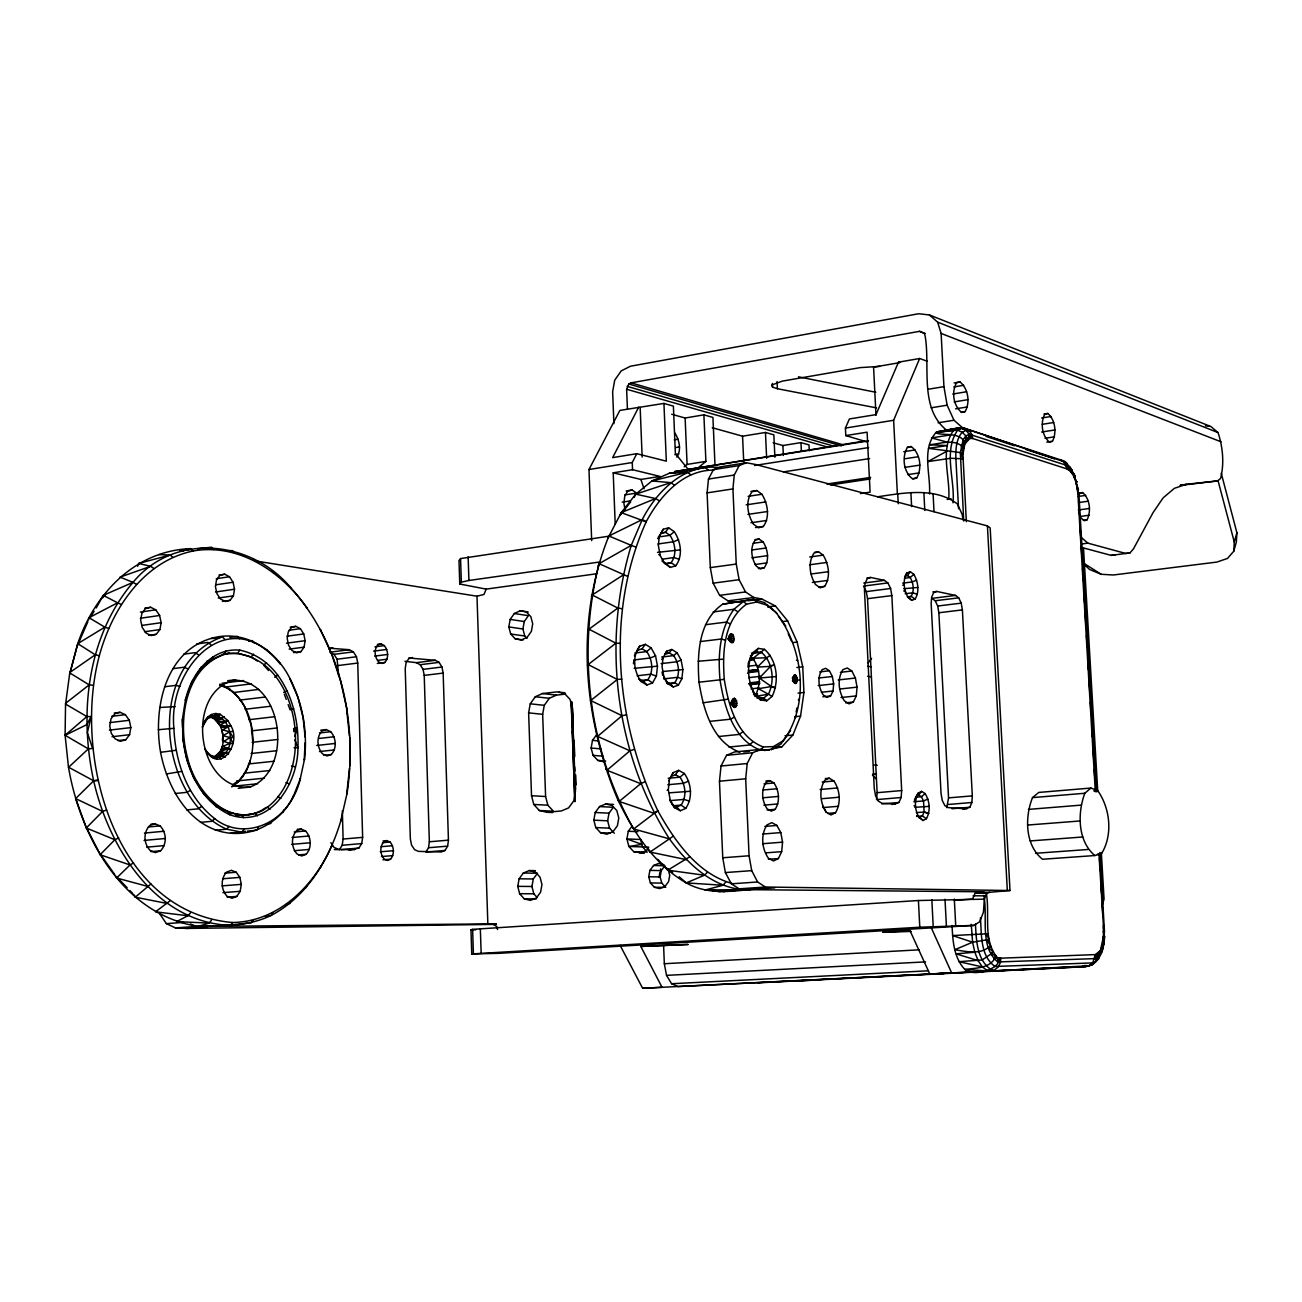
<?xml version="1.0" encoding="UTF-8"?>
<svg xmlns="http://www.w3.org/2000/svg" width="1302" height="1302" viewBox="0 0 1302 1302"><rect width="100%" height="100%" fill="white"/><g stroke="black" fill="none" stroke-linecap="round" stroke-linejoin="round"><path stroke-width="1.5" d="M713.431 889.673L718.948 891.707L757.455 888.55C733.644 891.382 708.272 895.402 686.252 882.902C654.336 864.398 633.602 832.336 617.88 799.851C582.938 717.369 574.898 620.094 608.864 535.985L642.228 519.612C657.005 490.577 685.861 462.194 721.064 467.857M731.398 889.819L723.505 891.577L741.473 889.624C710.599 885.848 686.935 862.949 669.423 838.862L633.667 828.967C588.52 749.561 576.819 652.025 599.066 563.685L631.258 545.359L642.228 519.612L646.28 521.581C659.854 496.257 682.932 469.778 713.968 470.103M783.397 740.822C810.593 703.34 802.976 646.297 775.048 611.289M1094.803 855.544C1077.551 840.962 1077.389 813.115 1084.81 793.26L1090.881 788.052L1097.716 790.591C1110.215 808.379 1113.129 834.989 1101.427 853.835L1094.803 855.544L1042.511 859.255C1024.951 845.177 1024.707 817.168 1032.502 797.621L1038.768 792.43L1090.881 788.052M911.205 931.451L882.789 932.281L910.017 930.686L929.807 974.026L1085.543 966.654L1091.987 964.896C1101.134 958.711 1104.21 947.547 1104.552 936.968L1103.526 936.138L1098.66 958.874L1091.987 964.896L1085.543 966.654L757.976 982.831M305.091 742.84L304.229 760.075L304.538 759.147C307.581 731.529 302.796 703.096 289.793 678.456L297.898 697.254L303.138 717.76L305.091 737.078M733.075 883.781C697.677 874.26 674.973 841.369 657.949 811.016L657.803 810.674C615.667 721.926 605.17 612.917 646.15 521.874L646.28 521.581M651 852.452L648.315 849.701L650.04 852.061L669.423 838.862C614.951 753.126 601.947 642.228 631.258 545.359L608.864 535.985L607.774 538.523L621.233 512.614L635.75 494.142L651.928 480.959L669.309 473.277L705.033 467.288L708.06 469.908M1078.609 512.191L1081.132 518.017L1084.257 520.784L1087.154 519.758C1091.19 511.247 1090.051 498.861 1082.613 492.579L1078.87 493.1M1084.029 564.271L1089.611 569.479L1101.15 574.28L1113.308 574.996L1216.865 562.073L1227.477 558.444L1233.775 551.234L1234.296 542.039L1236.9 532.746L1221.227 473.179M1236.9 532.746L1236.363 541.957L1233.775 551.234M292.82 797.687L300.436 778.482C292.885 810.609 264.518 836.177 230.568 833.231C190.304 829.472 167.388 788.312 160.585 752.296C153.083 710.16 164.377 652.107 211.038 638.468C244.125 628.459 276.561 650.072 290.492 679.693M293.422 795.766C280.483 825.403 241.277 840.067 214.732 818.649C187.342 797.345 175.233 762.028 173.898 728.306C167.698 666.852 229.51 601.28 280.158 663.906L279.181 662.23M1047.801 413.45L1044.741 414.231C1040.282 422.922 1041.828 435.682 1049.445 442.127L1052.472 441.264C1056.866 432.589 1055.32 419.928 1047.801 413.45L1044.009 414.052M984.328 899.161L983.449 912.197L979.641 921.8L973.863 925.397L498.389 953.357L471.747 953.943L470.966 929.742L472.61 929.351L918.415 900.512L984.328 899.161L986.916 893.335L989.78 892.277L1010.01 890.519L990.171 527.88L987.421 525.91L755.681 464.505L746.42 462.763L720.771 466.816L713.431 469.631L708.467 479.071L707.1 492.872L710.306 567.607L713.154 583.166L719.632 595.34L727.948 600.84L736.004 602.289L741.945 601.524M962.91 809.193L969.86 807.273L971.845 802.504L972.317 795.88L962.39 609.889L961.218 603.135L958.711 597.846L955.538 595.421L936.805 591.45L932.834 591.954M946.733 807.647L948.556 797.882L938.872 612.754L937.7 606.032L935.178 600.759L931.972 598.367L955.538 595.421M331.831 845.877L332.401 844.184C315.296 884.693 279.002 921.783 232.586 922.516L230.584 925.397C155.28 922.597 108.733 847.293 93.679 780.809C78.983 713.431 87.071 636.385 133.032 582.368C174.126 532.29 250.391 539.842 290.265 587.169C340.05 642.195 358.017 720.934 347.064 793.325L340.717 821.025L341.157 819.674C329.845 858.213 307.793 896.004 271.304 915.355C248.617 926.373 222.919 926.292 198.246 926.373C122.567 914.704 80.171 836.405 68.485 767.155L93.679 780.809L98.008 780.63M232.586 922.516C112.949 912.132 72.912 754.004 99.343 655.703C111.939 609.206 143.09 561.536 193.103 551.006C239.015 542.804 281.981 572.115 307.272 608.311L306.361 606.83M960.03 381.958L956.563 382.723C951.323 391.853 953.308 405.785 961.673 412.441L965.124 411.611C970.299 402.448 968.314 388.663 960.03 381.958L954.106 382.951M760.156 698.523L763.704 698.1L768.424 694.21C774.869 680.962 773.111 662.506 761.654 652.53L756.169 651.7L751.4 655.476L748.292 663.141L747.983 667.161M751.4 655.476L752.881 652.644L758.269 648.38L764.469 649.34C777.375 660.635 779.361 681.434 772.102 696.407L766.78 700.802L760.58 700.037L754.737 694.21L749.203 683.583L759.375 682.411M919.847 817.265L922.386 815.931L924.094 811.992L923.525 800.942L921.409 796.759L918.707 795.083L916.152 796.385L918.236 793.048L921.588 791.356L925.12 793.569C929.726 800.974 930.718 810.967 926.406 818.73L923.069 820.488L917.129 815.622L923.069 820.488M754.737 694.21C747.885 681.63 746.046 665.599 752.881 652.644M919.521 818.34C914.867 810.902 913.858 800.828 918.236 793.048M911.188 446.553L907.364 447.546C901.619 457.181 903.539 472.349 912.865 479.087L916.673 478.013C922.304 468.362 920.4 453.356 911.188 446.553L907.364 447.156M891.837 804.473L898.917 802.488L901.13 797.508L901.684 790.558L891.854 595.6L890.601 588.504L887.883 582.938L884.4 580.366L870.712 577.47L866.937 577.958M906.973 572.88C902.335 580.415 903.946 590.359 908.243 597.699L911.791 600.32L915.127 599.099C919.684 591.564 918.105 581.717 913.858 574.377L910.326 571.708L906.973 572.88L904.923 576.395L907.478 575.517L910.326 571.708M213.333 757.748C239.031 759.147 233.904 710.501 209.589 716.344M887.883 582.938L863.535 586.079L866.286 591.613L867.539 598.676L877.125 792.69L876.555 799.607L901.13 797.508M856.293 695.919L857.042 687.147L855.414 678.049L851.85 671.018L847.26 667.959L842.882 669.684C836.942 679.123 838.618 691.753 844.396 700.883L849.002 703.877L853.347 702.038L856.293 695.919L840.962 697.547M235.613 679.709C183.728 690.988 196.309 791.518 250.13 787.059C296.335 769.124 281.623 672.32 227.704 680.702M750.326 655.834C760.71 665.859 761.833 684.12 754.883 696.489L768.424 694.21L772.102 696.407M823.059 806.312L826.233 812.236L830.985 814.971L835.477 812.773C841.304 803.106 840.034 790.265 833.964 781.005L829.228 778.189L825.338 778.531M833.036 691.004L833.671 683.892L832.336 676.503L829.407 670.79L825.647 668.3L822.05 669.716C817.151 677.333 818.519 687.619 823.238 694.991L827.03 697.433L830.611 695.968L833.036 691.004L821.432 692.257M818.486 551.722L813.978 553.138C807.663 562.497 809.779 575.305 815.459 584.484L820.195 587.837L824.671 586.339C830.871 576.965 828.788 564.303 823.189 555.157L818.486 551.722L814.629 552.26M108.75 628.492L104.844 627.157L77.746 643.66L69.787 673.736L77.746 643.66C94.623 593.663 135.099 550.681 190.548 548.647L193.103 551.006M769.921 780.63L766.015 782.372C760.873 790.33 761.93 801.251 767.203 808.884L771.289 811.162L775.162 809.356C780.223 801.397 779.182 790.591 773.974 782.958L769.921 780.63L765.918 780.988M792.397 680.686L795.473 683.615L797.556 679.498L795.066 674.729L792.267 678.114M781.672 851.654L782.567 842.166L780.809 832.596L776.887 825.452L771.809 822.636L766.927 824.963C760.563 834.989 761.719 848.676 768.424 858.246L773.534 860.964L778.384 858.539L781.672 851.654L765.69 852.875M1103.396 942.925L1103.412 925.413M764.551 750.538L781.818 746.876L792.902 734.995L800.551 716.116L803.936 692.485L802.748 666.836L797.117 642.049L787.661 620.924L775.406 605.951L761.735 598.969L753.76 597.488L745.525 591.938L739.097 579.699L736.248 564.059L732.928 488.917L734.263 475.051L739.178 465.579L746.42 462.763M756.853 490.528L752.003 491.798C745.069 501.319 747.511 514.746 753.451 524.169L758.529 527.815L763.363 526.447C770.149 516.927 767.757 503.646 761.914 494.255L756.853 490.528L750.945 491.424M759.033 539.012L755.16 540.151C749.675 547.833 751.498 558.574 756.316 566.142L760.384 568.958L764.258 567.753C769.628 560.088 767.855 549.428 763.086 541.892L759.033 539.012L755.095 539.581M1010.01 890.519L765.364 887.02L757.618 881.975L751.71 870.647L749.073 855.772L745.688 778.791L747.202 763.525L752.67 752.768L760.547 749.415L768.538 750.164M733.433 706.726L732.033 702.559L732.261 700.281L734.295 698.23L736.541 700.802L736.737 705.424L734.702 707.491L731.529 704.431M219.778 684.136C246.566 693.885 256.299 727.395 251.888 753.353L252.083 752.572C249.707 765.885 243.718 779.605 231.723 786.864M728.599 637.199L730.276 634.09L732.749 634.497L734.149 638.664L733.091 642.456L730.617 642.065L729.641 640.242L729.445 635.636M954.203 900.284L972.48 899.112L975.084 893.237L983.807 891.789L748.634 889.673L739.145 888.827L731.35 883.83L725.377 872.568L722.756 857.774L719.469 781.216L721.031 766.015L726.565 755.306L734.54 751.954L760.547 749.415M952.055 925.445C952.755 940.76 953.813 957.751 964.896 969.502L990.578 971.08L1089.107 965.758L1092.72 962.91L1095.307 954.61L1100.255 950.769M966.344 521.728L962.91 454.382L964.831 444.047L969.713 438.465L972.74 438.514L1067.119 468.98C1075.55 473.847 1076.754 485.337 1077.926 494.06L1095.324 791.681M669.57 799.981L674.631 807.745L680.328 810.755L685.763 808.363C692.859 797.996 691.492 783.446 684.315 773.469L678.651 770.345L673.199 772.623L671.067 776.529L675.429 774.69L678.651 770.345M346.918 792.316L349.473 768.359M681.89 678.749L682.883 669.602L681.109 660.081L677.056 652.725L671.767 649.454L666.64 651.212L662.018 659.642L663.076 657.543L662.051 666.787L663.857 676.405L667.975 683.794L673.297 686.968L678.391 685.112L681.89 678.749L677.707 677.3L663.711 678.912M674.631 807.745L670.221 800.063L668.3 789.793L669.391 779.735M790.591 730.487L782.827 740.936L773.469 746.583L763.184 746.957C736.541 736.59 728.42 704.838 724.27 679.351C722.447 653.409 723.147 620.647 746.599 604.144L756.69 601.996L767.073 605.218L777.017 613.47M656.387 676.063L657.494 666.168L655.557 655.85L651.114 647.859L645.287 644.311L639.656 646.183C631.893 656.485 633.862 671.441 641.056 681.516L646.915 684.966L652.53 682.948L656.387 676.063L650.935 674.176L637.15 675.787M670.286 567.428L662.23 560.934L670.286 567.428L675.689 565.849C683.241 555.873 680.865 541.518 674.273 531.655L668.658 527.815L663.206 529.279L658.08 538.572L663.206 529.279M659.414 535.692L658.324 545.343L660.228 555.596L664.622 563.701M676.845 457.165C681.695 449.89 679.221 439.864 674.827 432.899M739.861 752.263C712.015 741.749 703.308 708.76 699.011 682.215C697.091 655.248 698.067 621.119 722.659 604.209L753.858 599.311L764.681 602.68L767.073 605.218M633.928 659.772L633.472 663.776L634.579 663.06M948.735 499.219C950.509 476.971 939.409 450.004 953.715 430.099L958.012 428.032L965.156 428.521L1063.685 461.608L1070.065 467.239L1071.79 470.12L1071.806 473.212L1074.622 475.376L1078.935 494.646L1096.317 791.876M412.555 657.51L408.763 658.649L406.078 662.718L405.215 668.626L410.342 838.911L411.562 845.063L414.541 849.636L418.447 851.378L441.313 851.98L445.024 850.466L447.628 846.137L448.441 840.164L443.152 673.085L441.964 667.031L439.099 662.36L435.307 660.309L408.747 657.982M445.024 850.466L425.917 852.045L428.537 847.732L429.351 841.776L424.224 675.38L423.036 669.358L420.155 664.72L416.347 662.669L404.922 661.286M182.654 731.398C183.582 764.079 198.588 800.095 229.657 814.694C269.856 829.39 298.239 782.958 297.914 747.885C299.639 708.825 282.436 659.089 239.78 650.137C210.989 647.533 190.857 674.794 185.389 700.248L188.823 690.809M386.84 840.62L383.699 841.841C379.566 846.691 380.054 854.372 384.188 859.06L387.426 860.459L390.551 859.206C394.636 854.356 394.164 846.739 390.063 842.036L386.84 840.62L383.065 840.946M381.112 643.904L377.987 644.815C373.674 649.486 374.602 657.071 378.475 661.741L381.681 663.434L384.806 662.506C389.07 657.819 388.159 650.284 384.318 645.613L381.112 643.904L377.368 644.392M348.936 850.173L358.864 848.09L361.728 843.582L362.64 837.349L357.741 663.06L356.471 656.745L353.379 651.863L349.261 649.698L328.918 648.184M339.301 849.75L342.182 845.258L343.11 839.041L342.345 810.788M326.297 729.576L321.952 730.992C316.109 737.29 317.053 747.657 322.57 753.891L326.997 755.974L331.31 754.509C337.088 748.194 336.144 737.925 330.708 731.708L326.297 729.576L320.699 730.21M301.039 829.016L296.563 830.66C290.688 837.137 291.339 847.765 297.165 854.063L301.722 855.967L306.182 854.275C311.975 847.797 311.341 837.267 305.579 830.969L301.039 829.016L297.263 829.341M182.573 727.395L182.394 719.371L185.616 698.848M295.847 626.343L291.42 627.531L288.247 631.958L287.205 638.468L288.572 645.271L291.99 650.544L296.53 652.855L300.957 651.602L304.098 647.159L305.107 640.698L303.757 633.944L300.371 628.687L295.847 626.343L290.248 627.108M88.682 619.801L89.024 617.701L117.571 602.81L121.281 604.486M240.186 891.317L241.309 884.367L239.877 877.385L236.248 872.242L231.398 870.306L226.613 872.096C220.396 878.752 220.884 889.917 227.166 896.362L232.033 898.266L236.801 896.411L240.186 891.317L222.919 892.635M224.693 574.215L219.957 575.321L216.539 579.813L215.416 586.47L216.848 593.5L220.477 599.001L225.311 601.508L230.031 600.336L233.4 595.844L234.506 589.22L233.074 582.254L229.494 576.753L224.693 574.215L219.013 575.077M1071.383 472.512L1071.79 470.12L1066.419 463.138L1059.861 459.59L1063.685 461.608L1067.119 468.98L1068.633 466.572L1066.273 465.237L969.209 434.266L965.872 435.893L963.138 439.718L960.339 452.575L963.724 521.044M1097.928 953.585L1095.373 962.113L1092.72 962.91L994.988 966.475C979.967 955.684 981.692 934.152 980.406 917.796M154.905 823.775L149.779 825.533C143.041 832.238 143.659 843.956 150.267 850.548L155.459 852.598L160.569 850.792C167.209 844.07 166.607 832.483 160.081 825.891L154.905 823.775L150.999 824.15M182.394 719.371L182.964 739.373L186.902 759.782L194.096 778.563M232.602 731.431L229.673 731.805L221.665 729.625L222.951 735.646L230.405 737.664L232.879 743.67L229.933 743.426L222.284 746.599L219.957 752.784C226.174 740.936 223.456 724.335 212.177 716.539L219.778 725.165L227.834 726.337L230.763 725.621C242.188 743.735 219.387 775.683 204.902 748.91L208.662 754.428M150.674 607.285L145.58 608.506L141.918 613.209L140.665 620.143L142.195 627.418L146.052 633.081L151.227 635.588L156.289 634.302L159.902 629.582L161.123 622.698L159.625 615.488L155.801 609.841L150.674 607.285L144.88 608.132M210.891 716.474L215.497 715.742L215.888 713.512L220.233 714.31L227.948 720.608L230.763 725.621L221.926 730.145M120.061 712.308L114.82 713.805L111.012 718.802L109.726 725.963L111.272 733.351L115.26 738.95L120.598 741.277L125.822 739.715L129.582 734.702L130.851 727.606L129.305 720.283L125.366 714.684L120.061 712.308L114.218 713.024M596.739 573.743L486.167 589.122L483.986 594.461L476.988 596.202L254.85 560.869M520.23 610.768L526.285 611.924L530.858 616.709L532.713 623.821L531.379 631.356L527.164 637.28L521.256 639.998L515.218 638.81L510.677 634.009L508.822 626.929L510.172 619.427L514.339 613.519L520.23 610.768L528.254 612.005M527.017 638.387L524.755 636.011L522.916 628.98L524.25 621.526L528.4 615.667L514.339 613.519M528.628 712.878L530.24 703.829L535.301 696.749L542.462 693.543L557.012 691.883L564.417 693.429L570.016 699.337L572.327 708.044L575.419 791.665L573.759 800.828L568.616 807.891L561.341 810.967L546.71 812.253L539.337 810.511L533.787 804.457L531.525 795.717L528.628 712.878L542.657 714.31L545.603 796.531L547.849 805.206L553.383 811.211L539.337 810.511M542.657 714.31L544.269 705.326L549.314 698.295L556.442 695.122L565.491 694.096M529.312 870.55L535.431 872.08L540.07 877.222L541.957 884.579L540.59 892.196L536.343 897.989L530.353 900.414L524.234 898.836L519.628 893.693L517.757 886.353L519.124 878.785L523.339 873.007L529.312 870.55L535.35 870.647M537.238 897.599L533.804 893.774L531.932 886.483L533.283 878.98L537.482 873.235L523.339 873.007M627.434 409.219L626.636 389.233L628.785 384.009L631.096 382.853L919.586 331.326L924.322 333.458L925.185 336.258C930.36 366.562 919.066 408.242 946.619 430.213L962.503 427.707L1064.662 461.217L1067.119 463.447M604.095 761.8L597.797 760.401L593.061 755.355L591.124 748.032L592.491 740.366L596.821 734.409M605.707 803.985L612.021 805.466L616.822 810.593L618.792 818.014L617.408 825.745L613.03 831.669L606.862 834.224L600.548 832.71L595.779 827.567L593.842 820.162L595.209 812.481L599.555 806.573L605.707 803.985L613.551 804.424M614.316 833.264L609.58 828.153L607.643 820.813L609.01 813.18L613.323 807.305L599.555 806.573M631.584 826.803L628.296 831.262L626.913 838.927L628.882 846.479L633.732 851.687L643.985 853.331M668.056 869.036L669.733 875.237L668.577 881.649L664.915 886.532L659.723 888.599L654.418 887.28L650.398 882.951L648.754 876.767L649.893 870.387L653.539 865.504L658.714 863.421L664.02 864.707M659.333 875.562L659.919 872.226M796.14 712.048L796.873 708.044M300.013 779.931L304.538 759.147M222.072 747.657L222.284 746.599L231.3 749.22L221.145 749.366L228.55 748.259M190.206 687.017L192.029 681.255M96.234 607.936L103.265 595.34L133.032 582.368L136.498 584.321M91.091 716.588L87.38 732.684L92.588 748.422L88.373 748.862L65.1 735.288L86.876 716.556L91.091 716.588L86.892 724.612L65.1 735.288L68.501 767.383L88.373 748.862M760.58 700.037L760.986 698.344L763.704 698.1L766.78 700.802L762.451 698.214L760.58 700.037L753.028 692.241M249.805 762.093L250.065 760.986L246.631 770.052M1101.313 953.438L1103.087 946.261M223.098 735.63L229.673 731.805L233.318 737.599C227.085 735.825 220.608 748.585 222.951 735.646M204.333 722.48C205.781 717.532 210.778 713.887 215.888 713.512L214.505 715.709L207.164 718.85L202.363 727.183L204.739 720.934M995.965 955.896C1007.113 966.654 978.111 974.807 971.471 972.024L964.896 969.502C975.995 967.874 991.196 968.672 995.965 955.896C982.896 938.042 990.057 913.451 986.281 893.139M1102.355 904.906L1104.063 899.096L1101.329 852.468M191.573 683.241L201.305 666.901M294.773 736.493L297.409 728.192L293.617 728.599L293.829 731.659M242.481 776.968L247.022 768.636M958.549 508.708L955.847 458.076C955.684 449.19 956.075 439.23 962.227 432.215L966.1 430.344L969.16 430.653L971.862 434.526L970.511 438.481L969.209 434.266L966.1 430.344L961.82 428.179L957.621 430.213L936.577 431.938C921.067 448.425 930.751 474.026 929.53 493.995M252.979 743.654L251.221 725.214L245.183 707.718M207.164 718.85L207.848 716.946M320.211 868.271L320.943 866.286M347.064 793.325L346.918 793.943M137.621 566.305L138.696 563.44L170.09 555.026L172.954 557.321M282.908 812.481L283.787 810.137M237.469 782.632L243.018 775.308M200.541 669.358L211.721 659.398L212.844 656.615M306.051 887.671L306.979 885.409M897.338 493.198L893.628 420.286L919.651 358.506L927.219 361.256M1078.43 496.534L1079.7 493.539L1082.613 492.579M919.651 358.506L898.478 362.168L876.018 414.606L849.409 418.951L845.421 428.065L845.779 435.584L867.181 441.98M77.583 645.369L87.885 621.624M915.583 797.687L914.427 800.307L915.973 798.207M659.382 500.798L655.557 498.552L621.233 512.614L619.947 515.494L630.689 501.84M598.123 565.817L599.066 563.685L627.401 576.298M271.955 820.878L270.751 823.531L266.991 823.873M290.785 901.017L289.646 903.523L285.854 904.516M634.253 497.283L635.75 494.142L670.79 482.635L674.355 485.093M210.647 716.539L211.656 714.407M1094.884 958.63L1097.244 953.861L1097.195 957.947L1094.884 958.63L997.706 961.95C979.006 946.017 988.169 916.266 983.791 895.369M793.943 675.168L792.983 678.847L794.301 682.866M615.195 523.892L613.209 472.821L640.877 479.445L660.033 476.418L632.544 469.713L632.267 462.519L636.759 453.682L666.315 461.168L663.939 403.425L619.866 410.407L588.976 469.517L591.678 540.623M591.352 596.642L592.198 594.981L623.023 575.11M634.399 655.785L639.656 646.183M638.712 407.135L612.656 457.62L636.759 453.682M666.64 651.212L664.996 654.369L669.261 652.888L671.767 649.454M211.721 659.398L224.383 653.897L225.946 650.951M272.72 912.653L271.304 915.355L265.462 916.429M350.01 765.739L349.978 737.518M668.772 780.809L673.199 772.623M731.398 701.762L733.091 698.702M258.463 827.405L256.868 830.237L247.429 831.099M782.827 740.936L781.086 743.93L772.949 748.845M253.158 919.928L251.465 922.744L219.566 926.178L223.293 925.25M795.05 718.053L796.238 716.084M89.757 618.108L94.086 611.322M756.169 651.7L758.269 648.38M771.337 749.838L773.469 746.583M239.78 650.137L237.794 653.099L224.383 653.897M243.946 829.293L241.928 832.206L226.662 829.195L215.253 830.237M587.739 630.087L617.832 608.05L622.307 608.75M668.658 527.815L665.468 532.258L661.107 533.446M1103.868 937.912L1104.47 931.402L1099.864 852.533M637.541 650.3L642.049 648.787L645.287 644.311M728.681 637.475L731.48 633.667M731.496 702.022L734.295 698.23M648.624 847.7L646.41 850.678L640.079 853.217L644.051 852.794M792.641 677.984L795.066 674.729M868.125 662.962L871.575 658.373M228.338 748.65L220.364 751.27L214.13 757.292L219.371 757.162L221.226 758.985M918.707 795.083L921.588 791.356M763.184 746.957L760.596 750.229L756.836 750.603M610.654 535.919L460.566 558.574L458.988 560.544L459.752 584.028L486.167 589.122M230.584 925.397L198.246 926.373L209.166 923.102L211.494 920.221M209.362 716.718L213.268 718.199L218.459 716.442L220.233 714.31L215.497 715.742M798.321 700.037L799.379 698.783M459.752 584.028L461.331 582.157L468.915 580.48L599.555 562.008M229.103 826.347L226.662 829.195C157.77 798.81 145.075 664.378 222.333 636.922L224.872 639.331M239.698 653.653L251.123 656.957L253.548 654.141M741.473 889.624L705.017 890.047L722.968 885.262L725.784 882.04M1082.239 543.894L1087.854 543.146L1125.823 553.48L1129.973 552.911L1133.44 548.939L1153.002 512.728L1163.109 497.869L1174.355 488.348L1186.382 484.295L1217.614 480.91L1220.544 478.501C1224.45 463.658 1222.838 447.025 1218.021 432.573L1210.925 426.551L929.416 314.954L918.675 313.733L630.428 366.236L621.2 370.907L614.707 380.217L612.64 391.707L613.893 423.606M770.231 655.264L766.78 657.77L753.174 658.21L764.469 649.34M102.712 597.748L105.462 594.754M1073.678 476.386L1074.622 475.376L1070.065 467.239M209.166 923.102L176.698 921.604L187.814 915.762L190.466 912.962M771.207 687.114L775.504 687.749L771.435 686.545L759.326 678.065L770.524 666.364L774.462 664.964L770.247 665.713M752.719 741.896L749.692 744.988L728.86 747.055M118.661 837.983L114.869 839.741L86.29 828.007L102.614 811.423L106.601 810.056M133.585 862.852L130.037 864.967L100.091 854.73L114.869 839.741M766.78 657.77L757.438 667.096L770.524 666.364M679.139 876.767L686.252 882.902L704.431 875.237L707.539 872.128M102.614 811.423L75.63 798.598L93.679 780.809L97.796 779.898M115.829 876.083L116.594 878.004L130.037 864.967M214.732 818.649L211.868 821.302L200.427 822.376M229.315 653.034C185.226 663.581 177.072 720.478 187.586 757.943C194.616 789.565 226.32 827.112 261.686 810.983C320.259 777.31 299.851 644.848 223.342 653.832M216.067 719.697L216.816 721.08L224.351 716.735M266.487 662.653L263.655 665.176L268.57 670.53M187.814 915.762L155.491 911.823L170.057 900.805M134.22 894.979L135.262 897.192L150.918 883.977M925.12 793.569L921.409 796.759L915.599 797.247M734.702 707.491L730.568 703.292L735.565 699.011M913.858 574.377L910.179 577.535L904.434 578.283M792.641 678.57L796.238 675.494M684.315 773.469L679.97 777.18L668.186 778.287M657.705 859.32L667.747 870.175L689.816 856.749M651.114 647.859L646.72 651.602L634.888 653.034M677.056 652.725L673.671 655.606L661.676 657.038M729.006 637.687L732.749 634.497M674.273 531.655L669.977 535.317L658.34 537.01M605.902 769.173L606.976 770.279L629.924 750.798L634.237 749.415M596.625 735.809L597.569 736.379L622.03 715.709L626.474 714.831M698.181 467.809L705.896 461.413L703.894 414.85L685.129 418.023L671.686 414.248M617.88 799.851L619.15 801.446L640.714 783.674L644.848 781.802M684.168 466.8L687.082 464.407L705.896 461.413M590.392 700.769L617.311 679.449L621.819 679.107M93.386 685.357L89.203 684.868L65.556 703.324L65.1 735.288M742.872 731.708L739.406 734.393L718.509 736.525M587.397 665.159L615.895 643.188L620.419 643.383M993.312 952.397L982.196 959.948L958.972 961.69L982.375 966.93L987.079 970.429M232.667 784.829L238.185 780.761M669.423 838.862L673.101 836.226M201.566 806.491L198.311 808.819L186.837 809.925M657.803 810.674L633.667 828.967L632.17 826.949M99.343 655.703L95.274 654.776L69.82 672.483L65.588 704.105L86.876 716.556M274.706 677.235L277.879 675.12M225.49 722.171L227.948 720.608L217.89 722.577L225.49 722.171L219.778 725.165L219.306 724.172M729.201 637.882L727.753 638.745L733.921 640.909M657.949 811.016L654.027 813.294L619.15 801.446M946.554 451.387L927.838 461.592L950.655 458.271L962.959 458.809L960.339 452.575L928.424 448.311L947.303 445.577L929.465 444.747C940.418 443.868 955.033 437.96 963.757 447.921L963.138 439.718C955.863 432.427 944.666 435.682 935.633 433.061L953.715 430.099M734.426 717.109L730.585 719.192L709.639 721.389M902.774 585.282L904.158 584.549M747.511 673.183L748.504 672.662M190.336 790.477L186.739 792.348L175.265 793.504M198.929 785.887C210.875 808.754 242.237 824.589 265.348 807.924M735.907 707.019L730.568 703.292L732.033 702.559M798.81 680.311L799.851 679.807M829.228 778.189L824.719 780.289C818.763 789.972 820.065 802.96 826.233 812.236M283.657 692.404L287.124 690.809M672.206 804.587L676.763 807.012L681.109 805.092C686.821 796.824 685.715 785.155 679.97 777.18L675.429 774.69M927.903 799.054L923.525 800.942L913.874 801.755M688.644 781.119L683.436 783.299L667.763 784.748M971.276 924.355L972.594 942.225L954.643 949.76C966.361 951.355 981.203 955.505 990.529 945.464L986.46 939.865L972.594 942.225L952.592 935.568L988.462 933.729M736.737 705.424L730.568 703.292L736.541 700.802M792.869 679.009L797.149 677.235M916.624 580.139L912.279 581.929L902.742 583.15M733.71 636.32L727.753 638.745L734.149 638.664M681.109 660.081L677.073 661.741L661.074 663.629M655.557 655.85L650.284 657.998L634.546 659.886M678.586 539.712L673.427 541.762L657.949 543.992M667.145 790.265L668.3 789.793M936.805 591.45L933.729 592.589L931.662 597.016L931.158 603.558L941.037 793.52L942.257 800.421L944.845 805.58L948.116 807.614L966.881 808.867M667.975 683.794L666.103 681.483L670.546 684.136L674.794 682.606C680.539 674.664 679.074 663.353 673.671 655.606L669.261 652.888L665.257 653.376M641.056 681.516L638.664 678.521L643.351 681.288L647.843 679.693C653.929 671.474 652.383 659.642 646.72 651.602L642.049 648.787M153.896 568.486L150.723 566.337L119.996 577.111L133.032 582.368M181.678 771.402L166.331 773.958M870.712 577.47L867.344 578.609L865.049 583.215L864.463 590.05L874.26 788.491L875.546 795.701L878.345 801.104L881.91 803.236L895.63 804.148M728.046 699.19L702.966 702.82M666.77 563.929L671.1 562.676C677.17 554.701 675.25 543.211 669.977 535.317L665.468 532.258L661.579 532.827M328.706 648.835L332.807 647.664M293.747 708.825L290.086 709.85L288.149 704.61M914.004 805.824L915.404 805.466M220.364 751.27L228.696 753.842L225.751 752.881L217.564 754.932L223.049 755.518L225.262 757.178M659.024 877.222L660.13 876.946L661.27 870.599L664.899 865.749L653.539 865.504M690.744 474.758L687.456 472.187L651.928 480.959L670.79 482.635M624.7 494.939L636.597 493.084L632.121 490.024L627.808 491.066L624.781 495.964L623.902 503.418L625.025 509.407M689.328 470.706L705.033 467.288M958.012 428.032L936.577 431.938L958.012 428.032L965.156 428.521M990.968 947.14L988.185 947.693L992.726 951.078L990.789 954.317L995.477 955.261L994.061 959.216L998.569 957.67L997.706 961.95L1000.88 958.174L1095.307 954.61M211.087 716.393L214.505 715.709M183.517 550.86L179.676 550.681L190.548 548.647M214.13 757.292L223.049 755.518M176.095 750.294L160.585 752.296M471.747 953.943L919.782 927.219L973.863 925.397M927.968 389.298L943.934 386.645L941.118 333.442L937.635 322.164L929.416 314.954M953.829 386.922L963.708 385.278M674.208 439.816L678.098 439.165M952.787 394.034L966.605 391.756M712.275 427.723L742.563 436.203L765.462 432.459L773.86 434.868L774.885 457.197M675.64 447.53L679.53 446.895M954.138 401.927L967.956 399.665M931.158 407.803L947.14 405.199L953.959 420.237L962.503 427.707M955.57 408.844L967.419 406.924M674.827 454.691L678.733 454.056M588.976 469.517L632.267 462.519M845.421 428.065L893.628 420.286M961.169 412.246L965.124 411.611M771.435 686.545L758.415 688.66L768.424 694.21M613.209 472.821L632.544 469.713M773.144 442.761L782.893 445.512L800.974 442.615L809.014 444.91L809.291 450.801M845.779 435.584L867.099 432.183L870.094 492.14L860.362 493.588M938.026 422.792L953.959 420.237M864.137 441.101L674.713 471.568L868.45 440.906M942.86 431.304L954.008 429.546M957.719 428.96L961.429 428.374L970.918 431.483M713.431 469.631L739.178 465.579M1041.6 417.975L1051.056 416.494M754.525 465.481L868.613 447.579M950.183 434.966L931.5 437.895L947.726 442.273M1042.316 424.306L1053.643 422.532M626.164 490.952L632.121 490.024M708.467 479.071L734.263 475.051M903.783 451.696L915.225 449.922M783.462 471.894L869.638 458.581M1041.681 432.004L1054.897 429.969M622.193 502.165L630.103 500.945M905.053 458.743L918.382 456.709M1045.018 438.269L1054.474 436.821M707.1 492.872L732.928 488.917M1046.792 442.143L1052.472 441.264M904.613 467.418L919.847 465.107M826.786 484.035L870.647 477.411M748.145 496.322L761.914 494.255M830.351 484.979L870.159 478.99M907.787 474.612L919.212 472.903M216.246 578.739L229.494 576.753M912.848 478.583L916.673 478.013M746.176 504.85L765.804 501.921M226.174 752.475L218.59 753.598L225.751 752.881M216.051 584.777L233.074 582.254M215.595 592.003L234.506 589.22M747.918 514.388L767.545 511.507M877.646 496.778C903.669 492.97 934.755 486.85 957.328 503.907L962.145 514.339L963.106 519.921M218.248 598.041L233.4 595.844M750.928 522.753L766.65 520.475M140.388 612.07L155.801 609.841M222.447 601.426L230.031 600.336M947.189 499.447L951.209 498.878M755.486 527.57L763.363 526.447M1103.771 931.5L1098.986 854.454M140.372 618.255L159.625 615.488M141.869 625.432L161.123 622.698M657.51 552.357L680.474 549.867M1078.268 496.436L1085.722 495.395M753.223 543.276L763.086 541.892M1180.377 485.141L1186.382 484.295M1217.614 480.91L1180.263 485.418M144.489 631.747L159.902 629.582M662.458 559.16L674.094 557.533L679.416 559.421M1078.902 502.507L1088.212 501.205M752.426 549.9L766.211 547.979M148.574 635.376L156.289 634.302M665.289 563.489L671.1 562.676L675.689 565.849M1078.251 510.01L1089.432 508.464M751.856 557.826L767.61 555.645M1079.716 516.52L1089.042 515.25M710.306 567.607L736.248 564.059M1080.546 547.165L1111.159 555.368L1115.358 554.782M755.062 564.498L766.894 562.887M809.73 556.979L823.189 555.157M1083.427 520.263L1087.154 519.758M229.884 637.362L237.403 636.336L239.519 638.729M289.174 630.217L300.371 628.687M196.602 643.969L207.946 642.439L210.891 644.702M758.334 568.551L764.258 567.753M809.567 564.791L826.851 562.448M248.617 641.089L252.36 640.584L254.069 642.862M286.961 636.206L303.757 633.944M713.154 583.166L739.097 579.699M183.582 654.19L194.974 652.676L198.295 654.678M286.473 643.188L305.107 640.698M811.211 573.987L828.495 571.692M289.158 649.128L304.098 647.159M206.985 661.123L210.973 660.586M812.334 582.433L827.714 580.415M719.632 595.34L745.525 591.938M293.487 652.579L300.957 651.602M172.71 668.691L184.135 667.21L187.781 668.821M230.568 833.231L245.541 831.262M818.893 587.088L824.671 586.339M349.261 649.698L329.862 652.221L333.996 654.353L337.104 659.219L338.65 675.592M863.779 583.036L884.4 580.366M727.948 600.84L753.76 597.488M374.976 646.817L384.318 645.613M747.885 600.759L761.735 598.969M333.996 654.353L353.379 651.863M722.659 604.209L753.858 599.311L756.69 601.996M1111.159 555.368L1129.973 552.911M373.641 651.146L386.727 649.47M337.104 659.219L356.471 656.745M866.286 591.613L890.601 588.504M713.154 611.94L733.921 609.287L743.344 601.54L746.599 604.144M374.634 656.11L387.703 654.45M903.718 588.716L917.91 587.462M767.529 606.944L775.406 605.951M164.589 686.772L176.03 685.324L179.92 686.431M377.661 660.391L387.003 659.203M905.199 593.745L912.848 592.784L917.357 594.379M338.374 665.501L357.741 663.06M867.539 598.676L891.854 595.6M377.32 663.434L384.806 662.506M907.315 596.837L911.14 596.365L915.127 599.099M221.975 683.257L243.669 680.539M705.521 624.7L726.37 622.096L730.357 623.918M416.347 662.669L435.307 660.309M225.946 687.017L251.546 683.827M420.155 664.72L439.099 662.36M935.178 600.759L958.711 597.846M781.77 621.656L787.661 620.924M233.302 692.55L258.87 689.409M423.036 669.358L441.964 667.031M937.7 606.032L961.218 603.135M159.69 707.474L175.2 706.612M424.224 675.38L443.152 673.085M700.362 641.56L721.275 639.022L725.474 640.161M938.872 612.754L962.39 609.889M753.646 658.063L749.724 658.535L753.646 657.982M213.561 757.78L218.476 757.194L214.895 757.569M239.796 700.102L265.315 697.009M111.728 716.328L125.366 714.684M227.834 726.337L220.656 727.2L228.078 726.744M758.203 669.651L748.39 670.823L758.203 669.553M685.357 471.373L669.309 473.277L687.456 472.187M109.824 722.61L129.305 720.283M793.195 642.521L797.117 642.049M245.101 709.281L270.621 706.254M749.529 683.713L759.505 682.508M109.417 730.129L130.851 727.606M634.123 668.333L657.494 666.168M698.132 661.253L723.391 659.137M749.919 658.926L753.874 658.454M750.098 659.577L754.053 659.105M750.212 660.228L754.135 659.772M724.27 679.351L699.011 682.215M209.882 716.344L213.463 715.937L209.443 716.36M158.323 729.722L173.898 728.306M249.04 719.697L274.543 716.735M662.555 671.539L682.883 669.602M112.037 736.737L129.582 734.702M748.878 666.136L756.771 665.224M118.026 740.61L125.822 739.715M641.919 680.36L647.843 679.693L652.53 682.948M753.565 694.584L757.504 694.129M748.52 671.262L758.399 670.123M748.634 671.93L758.496 670.807M748.683 672.548L758.496 671.441M796.873 667.503L802.748 666.836M251.4 730.878L276.903 727.981M666.77 683.517L674.794 682.606L678.391 685.112M748.65 677.658L760.498 676.324M759.326 678.065L776.334 676.535M819.739 671.881L829.407 670.79M840.36 672.32L851.85 671.018M749.968 682.801L759.684 681.711M749.35 684.217L759.408 683.094M749.903 658.779L753.858 658.356M750.05 684.689L759.766 683.615M319.527 732.961L330.708 731.708M818.812 678L832.336 676.503M252.083 742.319L277.603 739.487M751.124 688.839L759.033 687.961M838.195 679.953L855.414 678.049M319.12 738.429L334.012 736.786M179.676 550.681L191.622 549.379M197.595 548.728L211.542 547.198L213.788 549.558M818.209 685.584L833.671 683.892M753.614 694.438L757.536 693.999M316.744 745.46L335.363 743.442M798.061 693.12L803.936 692.485M839.823 689.018L857.042 687.147M251.091 753.516L276.626 750.749M748.52 671.067L758.399 670.009M822.864 696.798L830.611 695.968M319.478 751.531L334.37 749.936M323.856 755.306L331.31 754.509M248.422 763.965L273.99 761.247M845.682 702.852L853.347 702.038M749.529 683.989L759.522 682.948M244.206 773.193L269.807 770.524M794.659 716.735L800.551 716.116M236.655 780.972L264.273 778.157M231.919 786.359L257.617 783.755M238.185 788.296L250.13 787.059M785.008 735.793L792.902 734.995M773.893 747.657L781.818 746.876M743.621 751.889L749.285 751.335M726.565 755.306L752.67 752.768M721.031 766.015L747.202 763.525M228.957 813.799L232.96 813.424M235.841 815.736L242.774 815.068M248.454 814.613L252.458 814.238M148.395 826.982L160.081 825.891M144.473 833.068L163.922 831.262M719.469 781.216L745.688 778.791M763.997 783.869L773.974 782.958M144.05 840.425L165.435 838.488M669.277 792.837L690.532 791.258M822.278 782.046L833.964 781.005M763.167 789.988L777.115 788.735M294.268 831.978L305.579 830.969M146.703 847.179L164.215 845.616M670.384 800.616L684.103 799.395L689.49 801.218M820.146 789.5L837.625 787.954M292.039 837.495L308.981 835.998M762.581 797.817L778.515 796.417M150.82 851.654L160.569 850.792M673.264 805.792L681.109 805.092L685.763 808.363M343.11 839.041L362.64 837.349M877.125 792.69L901.684 790.558M291.534 844.38L310.348 842.752M821.806 798.712L839.285 797.198M218.459 716.442L211.005 716.621M763.851 805.157L777.815 803.952M342.182 845.258L361.728 843.582M382.511 842.687L390.063 842.036M767.171 810.023L775.162 809.356M294.268 850.711L309.323 849.425M822.945 807.582L838.504 806.263M978.16 960.697L974.807 952.234L956.107 953.829L978.16 960.697L982.375 966.93M1076.966 966.735L642.635 988.267L620.11 945.366M1082.727 966.247L1088.488 965.758L1084.566 965.498M334.337 849.571L354.811 849.669M429.351 841.776L448.441 840.164M948.556 797.882L972.317 795.88M341.254 849.588L358.864 848.09M881.877 803.92L898.917 802.488M381.16 846.691L392.472 845.73M298.63 854.909L306.182 854.275M1093.729 790.916L1097.716 790.591M827.681 813.424L835.477 812.773M380.265 851.801L393.464 850.711M428.537 847.732L447.628 846.137M914.85 807.321L929.189 806.361M948.084 804.49L971.845 802.504M1032.502 797.621L1084.81 793.26M952.006 808.737L969.86 807.273M381.453 856.553L392.765 855.626M916.364 812.627L924.094 811.992L928.668 813.213M764.892 826.428L776.887 825.452M383 859.825L390.551 859.206M916.575 816.403L922.386 815.931L926.406 818.73M224.741 873.17L236.248 872.242M1028.466 809.388L1080.937 805.141M762.842 834.029L780.809 832.596M222.609 878.769L239.877 877.385M222.137 885.865L241.309 884.367M762.598 843.729L782.567 842.166M1027.636 825.045L1080.204 820.96M722.756 857.774L749.073 855.772M227.199 897.127L236.801 896.411M768.375 859.287L778.384 858.539M1030.224 840.929L1082.776 836.991M725.377 872.568L751.71 870.647M1035.611 853.282L1088.065 849.49M1097.407 854.112L1101.427 853.835M159.723 913.792L166.363 923.623L183.094 922.451M731.35 883.83L757.618 881.975M166.363 923.623L175.396 927.903L195.805 926.487L496.192 923.85M739.145 888.827L765.364 887.02M175.396 927.903L186.56 928.44L206.92 927.04M748.634 889.673L774.739 887.866M751.531 653.181L761.654 652.53M222.219 718.639L214.391 719.111L221.535 718.248L213.268 718.199M640.796 946.44L688.026 944.471L640.796 946.44L662.051 987.307L642.635 988.267M496.485 924.371L186.56 928.44M663.613 945.903L664.329 963.724L919.293 949.825M664.329 963.724L666.526 975.361L925.527 961.885M666.526 975.361L671.572 983.726L928.18 970.82M929.807 974.026L944.162 973.359L678.082 986.558L671.572 983.726M798.728 980.878L812.383 980.227M211.038 638.468L218.59 638.159M769.547 749.903L760.596 750.229C732.814 739.503 724.319 706.416 719.99 679.839C717.955 655.785 719.355 629.582 733.921 609.287L737.583 611.615M228.55 550.73L232.505 550.6L234.458 552.894M207.913 752.995L211.51 755.86L219.371 757.162M730.568 703.292L736.965 703.161M792.967 679.579L797.556 679.498M879.615 366.383L860.183 367.62L782.274 381.128L771.744 385.034L772.542 387.117L777.392 388.728L876.588 407.9M1071.79 470.12L1069.137 470.152L1068.633 466.572L1068.942 469.957M524.234 898.836L536.359 898.885M973.082 895.776L984.93 895.857M519.628 893.693L533.804 893.774M977.948 892.179L989.78 892.277M975.084 893.237L986.916 893.335M654.418 887.28L663.874 887.378M517.757 886.353L531.932 886.483M519.124 878.785L533.283 878.98M650.398 882.951L661.774 883.098L665.778 887.394M470.966 929.742L475.767 929.807M648.754 876.767L660.13 876.946L661.774 883.098M649.893 870.387L661.27 870.599L660.521 868.89M633.732 851.687L647.354 852.078M648.591 847.114L628.882 846.479L641.853 844.38L626.913 838.927L640.551 839.497L642.537 846.918L646.15 850.792M158.779 554.603L170.09 555.026M757.113 698.197L760.986 698.344L758.22 697.416M600.548 832.71L610.394 833.101M628.296 831.262L638.029 831.669M595.779 827.567L609.58 828.153M593.842 820.162L607.643 820.813M595.209 812.481L609.01 813.18M546.71 812.253L552.715 812.562M533.787 804.457L547.849 805.206M531.525 795.717L545.603 796.531M294.106 747.657L297.914 747.885L294.854 739.78M686.252 882.902L722.968 885.262M216.816 721.08L225.051 721.682M597.797 760.401L605.658 761.019M593.061 755.355L602.891 756.153M872.91 774.006L876.441 774.299M591.124 748.032L600.954 748.862M873.74 764.99L877.288 765.299M592.491 740.366L598.399 740.887M530.24 703.829L544.269 705.326M535.301 696.749L549.314 698.295M542.462 693.543L556.442 695.122M558.997 692.111L564.97 692.794M1205.392 425.835L1209.07 426.307M704.431 875.237L667.747 870.175L665.761 867.555M515.218 638.81L523.258 639.933M510.677 634.009L524.755 636.011M508.822 626.929L522.916 628.98M867.604 676.259L871.152 676.78M510.172 619.427L524.25 621.526M867.604 666.282L871.136 666.819M998.797 957.816L1000.88 958.174L1000.441 962.487L998.129 967.077L994.321 970.12L990.903 969.485C976.646 959.607 976.337 939.832 975.442 924.111M756.641 696.814L763.704 698.1M135.262 897.192L167.095 903.458M798.468 376.815L875.807 392.276M650.04 852.061L686.414 859.662M635.75 494.142L655.557 498.552M291.502 765.983L295.228 766.813M1075.712 481.659L1076.868 481.919L1076.103 483.237L1078.381 489.21L1077.372 489.422L1078.935 494.646L1077.926 494.06M138.696 563.44L150.723 566.337M796.482 660.212L797.605 660.488M492.612 923.883L496.843 926.601L497.592 929.53M116.594 878.004L147.647 886.385M663.939 403.425L673.394 406.126L675.364 453.503L688.416 469.664M703.894 414.85L712.926 417.437L714.977 464.944M626.636 389.233L827.714 447.123M989.292 940.679L986.46 939.865L989.064 938.856L985.842 933.811M627.157 386.352L834.045 446.26M628.785 384.009L841.385 445.919M631.096 382.853L843.501 444.926M219.566 685.438C231.528 688.107 240.154 698.165 245.622 708.613M223.228 741.261L229.933 743.426M986.102 436.447L1014.567 445.772M1025.943 449.499L1054.408 458.809M621.233 512.614L646.15 521.874M321.008 630.591L320.292 629.419L331.782 654.401L340.603 681.19L346.967 709.297M710.957 890.031L714.326 891.154M924.094 811.992L928.652 813.571M792.918 680.116L797.361 681.662M898.478 362.168L899.78 362.623L873.577 367.164L875.986 415.338M631.258 545.359L635.49 546.97M919.586 331.326L925.283 333.507M941.118 333.442L1221.081 441.801M285.919 782.583L289.467 783.967M937.635 322.164L1218.021 432.573M606.976 770.279L640.714 783.674M338.276 849.229L334.044 847.407L330.854 842.671M597.569 736.379L629.924 750.798M190.401 923.899L195.805 926.487M591.238 700.785L622.03 715.709M592.198 594.981L617.832 608.05M588.195 664.59L617.311 679.449M588.52 628.964L615.895 643.188M103.265 595.34L117.571 602.81M277.635 796.531L280.939 798.403M89.024 617.701L104.844 627.157M903.751 590.896L905.443 591.922M1084.55 563.766L1101.15 574.28M77.746 643.66L95.274 654.776M89.203 684.868L69.966 673.053M251.123 656.957L257.389 661.058M666.119 867.799L672.629 872.275M749.203 683.583L750.408 684.429M792.723 680.49L796.596 683.176M729.087 639.673L733.091 642.456M962.91 454.382L960.339 452.575L962.959 453.942L961.234 445.447L963.513 448.799M658.731 554.473L660.228 555.596M267.089 807.012L270.051 809.242M907.478 575.517L910.179 577.535C913.418 583.117 914.622 590.62 911.14 596.365L908.584 597.293L911.791 600.32M767.643 605.137L773.567 610.052M1080.627 536.863L1087.854 543.146M254.834 813.376L257.405 815.833M872.438 775.146L876.311 779.019M729.136 640.128L731.887 642.879M670.546 684.136L673.297 686.968M643.351 681.288L646.915 684.966M117.245 877.532L127.14 887.704M129.972 890.617L132.804 893.53M785.79 626.099L778.466 616.22M676.763 807.012L680.328 810.755M1075.924 480.845L1076.868 481.919L1074.199 477.704L1074.622 475.376L1073.32 473.293L1075.273 478.957M728.713 639.852L730.617 642.065M241.537 815.182L243.669 817.721M1077.193 487.778L1078.381 489.21L1077.975 492.368M215.432 757.276L216.913 759.131M252.93 558.623L254.574 560.788M223.098 685.112L224.367 686.838M75.63 798.598L85.997 826.851L99.587 853.168L114.674 874.439M272.33 570.943L273.697 572.929M227.964 812.253L229.657 814.694M331.782 654.401L332.352 655.248M266.519 649.389L267.821 651.407M211.51 755.86L212.617 757.569M290.265 587.169L291.388 588.911M229.494 688.693L230.519 690.272M193.575 777.294L196.781 782.453M235.418 693.771L236.215 695.17M214.928 804.652L216.165 806.849M663.515 676.877L665.241 679.953M240.707 700.183L241.309 701.339M1103.526 936.138L1103.884 944.21L1102.924 942.257L1102.338 950.444L1097.195 957.947L1099.653 951.485L1100.044 955.147L1101.606 947.514L1102.338 950.444L1102.045 946.424M203.21 792.772L204.056 794.562M931.109 927.431L951.664 972.936M788.247 633.716L791.502 641.137M964.831 444.047L963.138 439.718L965.368 443.119L965.872 435.893L962.227 432.215L957.621 430.213C943.006 451.273 955.147 479.462 953.031 502.832M284.308 694.145L286.228 699.386M640.877 479.445L644.083 488.836M99.587 853.168L100.091 854.73M1218.005 480.536L1234.296 542.039M1103.119 941.33L1103.884 944.21M85.997 826.851L86.29 828.007M966.979 440.369L965.872 435.893L967.679 439.881L969.209 434.266L969.713 438.465M971.862 434.526L972.74 438.514M972.594 942.225L974.807 952.234M662.067 672.125L662.669 675.331M943.934 386.645L947.14 405.199M346.609 709.183L349.457 735.858M1083.524 548.321L1097.765 791.632M1078.642 501.579L1079.358 513.753M1079.944 523.892L1080.66 536.066M1081.262 546.205L1081.962 558.363M1082.564 568.502L1083.264 580.676M1083.866 590.815L1084.582 602.972M1085.168 613.112L1085.884 625.285M1086.47 635.425L1087.186 647.599M1087.772 657.738L1088.488 669.895M1089.074 680.035L1089.79 692.208M1090.376 702.348L1091.092 714.505M1091.678 724.644L1092.394 736.818M1092.996 746.957L1093.696 759.131M1094.298 769.27L1094.998 781.428M1099.506 858.49L1100.223 870.664M1100.808 880.803L1101.525 892.96M1102.11 903.1L1102.827 915.273M987.421 525.91L1007.309 890.259M933.095 493.865L934.022 511.67M954.317 899.047L955.717 925.657M923.867 492.612L924.794 510.482M945.008 899.226L946.391 925.934M910.895 492.595L911.612 506.527M931.841 899.763L933.208 926.503M897.729 493.832L898.234 503.76M918.415 900.512L919.782 927.219M800.974 442.615L801.348 450.606M572.473 707.849L573.254 724.058M574.019 740.285L574.8 756.495M575.663 774.739L576.151 784.862M782.893 445.512L783.365 455.456M777.066 381.502L777.392 388.728M772.379 383.488L772.542 387.117M765.462 432.459L766.634 458.255M742.563 436.203L743.719 461.868M685.129 418.023L687.082 464.407M571.822 701.908L574.198 756.722M574.638 766.862L574.817 770.93M574.996 774.983L575.614 789.191M640.161 407.542L642.146 457.083M571.415 701.501L575.142 796.482M571.594 702.885L572.196 719.062M572.668 731.203L573.498 753.467M574.036 767.643L574.8 787.873M571.155 701.876L574.833 801.186M571.35 702.738L572.196 727.379M572.343 731.024L574.833 801.739M476.988 596.202L487.859 924.192M468.134 556.833L468.915 580.48M480.34 928.749L481.154 953.145M460.566 558.574L461.331 582.157M472.61 929.351L473.407 953.666M1104.552 936.968L1103.478 931.386L1104.552 936.968"/></g></svg>
